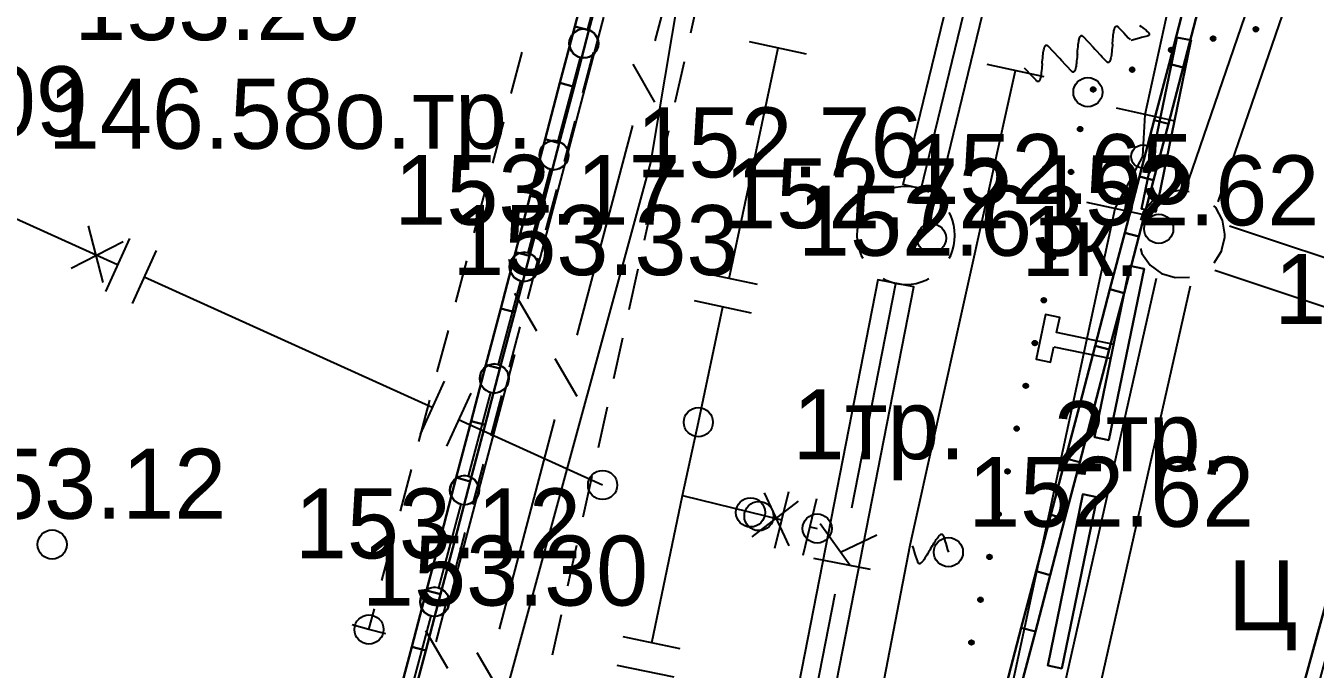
# Model space of a CAD drawing. Header units: metres. Extents: x -2743 to 126, y 13385 to 13916.
# Drawn here: x -1908.36 to -1886.24, y 13702.56 to 13713.6 of the extents above; entities that cross this region are included whole.
import ezdxf

# ---------------------------------------------------------------- set-up
doc = ezdxf.new("R2010")
doc.units = ezdxf.units.M
for name, color, linetype in [('0_геоподоснова', 7, 'Continuous'), ('output[19-22]_3_ДЖКХ-25_01840tp$0$Бортовой камень', 7, 'Continuous'), ('output[19-22]_3_ДЖКХ-25_01840tp$0$Внутреннее заполнение', 7, 'Continuous'), ('output[19-22]_3_ДЖКХ-25_01840tp$0$Горизонтали', 7, 'Continuous'), ('output[19-22]_3_ДЖКХ-25_01840tp$0$Граница улицы', 7, 'Continuous'), ('output[19-22]_3_ДЖКХ-25_01840tp$0$Колодцы', 7, 'Continuous'), ('output[19-22]_3_ДЖКХ-25_01840tp$0$Ограды', 7, 'Continuous'), ('output[19-22]_3_ДЖКХ-25_01840tp$0$Фонари', 7, 'Continuous'), ('output[19-22]_3_ДЖКХ-25_01840tp$0$Фонтаны', 7, 'Continuous'), ('output[19-22]_3_ДЖКХ-25_01840up$0$Водосток', 7, 'Continuous'), ('output[19-22]_3_ДЖКХ-25_01840up$0$Газопровод', 7, 'Continuous'), ('output[19-22]_3_ДЖКХ-25_01840up$0$Кабели', 7, 'Continuous'), ('output[19-22]_3_ДЖКХ-25_01840up$0$Кабель защиты', 7, 'Continuous'), ('output[19-22]_3_ДЖКХ-25_01840up$0$Кабель связи', 7, 'Continuous'), ('output[19-22]_3_ДЖКХ-25_01840up$0$Канализация самотёчная', 7, 'Continuous')]:
    doc.layers.add(name, color=color, linetype=linetype)

msp = doc.modelspace()

# ---------------------------------------------------------------- linework, layer by layer
at = {"layer": '0_геоподоснова'}
for points in [[(-1898.686, 13714.549), (-1898.94, 13713.582), (-1898.698, 13713.519), (-1898.444, 13714.486), (-1898.686, 13714.549)], [(-1888.494, 13713.912), (-1888.748, 13712.945), (-1888.506, 13712.882), (-1888.252, 13713.849), (-1888.494, 13713.912)], [(-1898.94, 13713.582), (-1899.194, 13712.615), (-1898.952, 13712.551), (-1898.698, 13713.519), (-1898.94, 13713.582)], [(-1888.378, 13713.305), (-1888.369, 13713.346), (-1888.614, 13713.396), (-1888.622, 13713.355), (-1889.218, 13710.458), (-1888.973, 13710.407), (-1888.378, 13713.305)], [(-1888.748, 13712.945), (-1889.001, 13711.978), (-1888.759, 13711.914), (-1888.506, 13712.882), (-1888.748, 13712.945)], [(-1899.194, 13712.615), (-1899.448, 13711.648), (-1899.207, 13711.584), (-1898.952, 13712.551), (-1899.194, 13712.615)], [(-1889.001, 13711.978), (-1889.254, 13711.01), (-1889.013, 13710.947), (-1888.759, 13711.914), (-1889.001, 13711.978)], [(-1899.448, 13711.648), (-1899.703, 13710.681), (-1899.461, 13710.617), (-1899.207, 13711.584), (-1899.448, 13711.648)], [(-1889.254, 13711.01), (-1889.508, 13710.043), (-1889.266, 13709.98), (-1889.013, 13710.947), (-1889.254, 13711.01)], [(-1899.703, 13710.681), (-1899.957, 13709.714), (-1899.715, 13709.65), (-1899.461, 13710.617), (-1899.703, 13710.681)], [(-1889.508, 13710.043), (-1889.761, 13709.076), (-1889.519, 13709.012), (-1889.266, 13709.98), (-1889.508, 13710.043)], [(-1899.957, 13709.714), (-1900.211, 13708.746), (-1899.97, 13708.683), (-1899.715, 13709.65), (-1899.957, 13709.714)], [(-1889.779, 13706.489), (-1889.175, 13709.428), (-1889.42, 13709.478), (-1890.024, 13706.54), (-1889.779, 13706.489)], [(-1889.761, 13709.076), (-1890.015, 13708.108), (-1889.773, 13708.045), (-1889.519, 13709.012), (-1889.761, 13709.076)], [(-1900.211, 13708.746), (-1900.466, 13707.779), (-1900.224, 13707.716), (-1899.97, 13708.683), (-1900.211, 13708.746)], [(-1890.726, 13708.088), (-1889.747, 13707.887), (-1889.697, 13708.131), (-1890.676, 13708.333), (-1890.623, 13708.592), (-1890.868, 13708.643), (-1891.025, 13707.879), (-1890.78, 13707.828), (-1890.726, 13708.088)], [(-1890.015, 13708.108), (-1890.268, 13707.141), (-1890.026, 13707.077), (-1889.773, 13708.045), (-1890.015, 13708.108)], [(-1900.466, 13707.779), (-1900.72, 13706.812), (-1900.478, 13706.749), (-1900.224, 13707.716), (-1900.466, 13707.779)], [(-1890.268, 13707.141), (-1890.521, 13706.173), (-1890.279, 13706.11), (-1890.026, 13707.077), (-1890.268, 13707.141)], [(-1900.72, 13706.812), (-1900.974, 13705.845), (-1900.733, 13705.782), (-1900.478, 13706.749), (-1900.72, 13706.812)], [(-1890.521, 13706.173), (-1890.775, 13705.206), (-1890.533, 13705.143), (-1890.279, 13706.11), (-1890.521, 13706.173)], [(-1900.974, 13705.845), (-1901.229, 13704.878), (-1900.987, 13704.814), (-1900.733, 13705.782), (-1900.974, 13705.845)], [(-1890.585, 13702.571), (-1889.98, 13705.51), (-1890.225, 13705.56), (-1890.829, 13702.622), (-1890.585, 13702.571)], [(-1890.775, 13705.206), (-1891.028, 13704.239), (-1890.786, 13704.175), (-1890.533, 13705.143), (-1890.775, 13705.206)], [(-1901.229, 13704.878), (-1901.483, 13703.911), (-1901.241, 13703.847), (-1900.987, 13704.814), (-1901.229, 13704.878)], [(-1885.704, 13704.974), (-1886.499, 13702.082), (-1886.258, 13702.015), (-1885.463, 13704.908), (-1885.704, 13704.974)], [(-1891.028, 13704.239), (-1891.281, 13703.271), (-1891.04, 13703.208), (-1890.786, 13704.175), (-1891.028, 13704.239)], [(-1901.483, 13703.911), (-1901.737, 13702.944), (-1901.495, 13702.88), (-1901.241, 13703.847), (-1901.483, 13703.911)], [(-1891.281, 13703.271), (-1891.535, 13702.304), (-1891.293, 13702.241), (-1891.04, 13703.208), (-1891.281, 13703.271)], [(-1901.737, 13702.944), (-1901.991, 13701.977), (-1901.75, 13701.913), (-1901.495, 13702.88), (-1901.737, 13702.944)]]:
    msp.add_lwpolyline(points, close=True, dxfattribs=at)
for points in [[(-1898.94, 13713.582), (-1898.686, 13714.549)], [(-1898.444, 13714.486), (-1898.698, 13713.519)], [(-1888.748, 13712.945), (-1888.494, 13713.912)], [(-1888.252, 13713.849), (-1888.506, 13712.882)], [(-1899.194, 13712.615), (-1898.94, 13713.582)], [(-1898.698, 13713.519), (-1898.952, 13712.551)], [(-1898.94, 13713.582), (-1898.698, 13713.519)], [(-1898.698, 13713.519), (-1898.94, 13713.582)], [(-1889.218, 13710.458), (-1888.622, 13713.355)], [(-1888.378, 13713.305), (-1888.973, 13710.407)], [(-1888.622, 13713.355), (-1888.614, 13713.396)], [(-1888.614, 13713.396), (-1888.369, 13713.346)], [(-1888.369, 13713.346), (-1888.378, 13713.305)], [(-1889.001, 13711.978), (-1888.748, 13712.945)], [(-1888.506, 13712.882), (-1888.759, 13711.914)], [(-1888.748, 13712.945), (-1888.506, 13712.882)], [(-1888.506, 13712.882), (-1888.748, 13712.945)], [(-1899.448, 13711.648), (-1899.194, 13712.615)], [(-1899.194, 13712.615), (-1898.952, 13712.551)], [(-1898.952, 13712.551), (-1899.194, 13712.615)], [(-1898.952, 13712.551), (-1899.207, 13711.584)], [(-1889.254, 13711.01), (-1889.001, 13711.978)], [(-1888.759, 13711.914), (-1889.013, 13710.947)], [(-1889.001, 13711.978), (-1888.759, 13711.914)], [(-1888.759, 13711.914), (-1889.001, 13711.978)], [(-1899.703, 13710.681), (-1899.448, 13711.648)], [(-1899.207, 13711.584), (-1899.461, 13710.617)], [(-1899.448, 13711.648), (-1899.207, 13711.584)], [(-1899.207, 13711.584), (-1899.448, 13711.648)], [(-1889.508, 13710.043), (-1889.254, 13711.01)], [(-1889.254, 13711.01), (-1889.013, 13710.947)], [(-1889.013, 13710.947), (-1889.254, 13711.01)], [(-1889.013, 13710.947), (-1889.266, 13709.98)], [(-1899.957, 13709.714), (-1899.703, 13710.681)], [(-1899.461, 13710.617), (-1899.715, 13709.65)], [(-1899.703, 13710.681), (-1899.461, 13710.617)], [(-1899.461, 13710.617), (-1899.703, 13710.681)], [(-1888.973, 13710.407), (-1889.218, 13710.458)], [(-1889.761, 13709.076), (-1889.508, 13710.043)], [(-1889.266, 13709.98), (-1889.519, 13709.012)], [(-1889.508, 13710.043), (-1889.266, 13709.98)], [(-1889.266, 13709.98), (-1889.508, 13710.043)], [(-1900.211, 13708.746), (-1899.957, 13709.714)], [(-1899.957, 13709.714), (-1899.715, 13709.65)], [(-1899.715, 13709.65), (-1899.957, 13709.714)], [(-1899.715, 13709.65), (-1899.97, 13708.683)], [(-1890.024, 13706.54), (-1889.42, 13709.478)], [(-1889.42, 13709.478), (-1889.175, 13709.428)], [(-1889.175, 13709.428), (-1889.779, 13706.489)], [(-1890.015, 13708.108), (-1889.761, 13709.076)], [(-1889.761, 13709.076), (-1889.519, 13709.012)], [(-1889.519, 13709.012), (-1889.761, 13709.076)], [(-1889.519, 13709.012), (-1889.773, 13708.045)], [(-1900.466, 13707.779), (-1900.211, 13708.746)], [(-1899.97, 13708.683), (-1900.224, 13707.716)], [(-1900.211, 13708.746), (-1899.97, 13708.683)], [(-1899.97, 13708.683), (-1900.211, 13708.746)], [(-1890.868, 13708.643), (-1891.025, 13707.879)], [(-1890.868, 13708.643), (-1891.025, 13707.879)], [(-1890.623, 13708.592), (-1890.868, 13708.643)], [(-1890.623, 13708.592), (-1890.868, 13708.643)], [(-1890.676, 13708.333), (-1890.623, 13708.592)], [(-1890.676, 13708.333), (-1890.623, 13708.592)], [(-1889.697, 13708.131), (-1890.676, 13708.333)], [(-1889.697, 13708.131), (-1890.676, 13708.333)], [(-1890.78, 13707.828), (-1890.726, 13708.088)], [(-1890.78, 13707.828), (-1890.726, 13708.088)], [(-1890.726, 13708.088), (-1889.747, 13707.887)], [(-1890.726, 13708.088), (-1889.747, 13707.887)], [(-1890.268, 13707.141), (-1890.015, 13708.108)], [(-1889.773, 13708.045), (-1890.026, 13707.077)], [(-1890.015, 13708.108), (-1889.773, 13708.045)], [(-1889.773, 13708.045), (-1890.015, 13708.108)], [(-1889.747, 13707.887), (-1889.697, 13708.131)], [(-1889.747, 13707.887), (-1889.697, 13708.131)], [(-1900.72, 13706.812), (-1900.466, 13707.779)], [(-1900.224, 13707.716), (-1900.478, 13706.749)], [(-1900.466, 13707.779), (-1900.224, 13707.716)], [(-1900.224, 13707.716), (-1900.466, 13707.779)], [(-1891.025, 13707.879), (-1890.78, 13707.828)], [(-1891.025, 13707.879), (-1890.78, 13707.828)], [(-1890.521, 13706.173), (-1890.268, 13707.141)], [(-1890.026, 13707.077), (-1890.279, 13706.11)], [(-1890.268, 13707.141), (-1890.026, 13707.077)], [(-1890.026, 13707.077), (-1890.268, 13707.141)], [(-1900.974, 13705.845), (-1900.72, 13706.812)], [(-1900.72, 13706.812), (-1900.478, 13706.749)], [(-1900.478, 13706.749), (-1900.72, 13706.812)], [(-1900.478, 13706.749), (-1900.733, 13705.782)], [(-1889.779, 13706.489), (-1890.024, 13706.54)], [(-1890.775, 13705.206), (-1890.521, 13706.173)], [(-1890.521, 13706.173), (-1890.279, 13706.11)], [(-1890.279, 13706.11), (-1890.521, 13706.173)], [(-1890.279, 13706.11), (-1890.533, 13705.143)], [(-1901.229, 13704.878), (-1900.974, 13705.845)], [(-1900.733, 13705.782), (-1900.987, 13704.814)], [(-1900.974, 13705.845), (-1900.733, 13705.782)], [(-1900.733, 13705.782), (-1900.974, 13705.845)], [(-1890.829, 13702.622), (-1890.225, 13705.56)], [(-1889.98, 13705.51), (-1890.585, 13702.571)], [(-1890.225, 13705.56), (-1889.98, 13705.51)], [(-1891.028, 13704.239), (-1890.775, 13705.206)], [(-1890.533, 13705.143), (-1890.786, 13704.175)], [(-1890.775, 13705.206), (-1890.533, 13705.143)], [(-1890.533, 13705.143), (-1890.775, 13705.206)], [(-1901.483, 13703.911), (-1901.229, 13704.878)], [(-1901.229, 13704.878), (-1900.987, 13704.814)], [(-1900.987, 13704.814), (-1901.229, 13704.878)], [(-1886.499, 13702.082), (-1885.704, 13704.974)], [(-1900.987, 13704.814), (-1901.241, 13703.847)], [(-1891.281, 13703.271), (-1891.028, 13704.239)], [(-1890.786, 13704.175), (-1891.04, 13703.208)], [(-1891.028, 13704.239), (-1890.786, 13704.175)], [(-1890.786, 13704.175), (-1891.028, 13704.239)], [(-1901.737, 13702.944), (-1901.483, 13703.911)], [(-1901.241, 13703.847), (-1901.495, 13702.88)], [(-1901.483, 13703.911), (-1901.241, 13703.847)], [(-1901.241, 13703.847), (-1901.483, 13703.911)], [(-1891.535, 13702.304), (-1891.281, 13703.271)], [(-1891.281, 13703.271), (-1891.04, 13703.208)], [(-1891.04, 13703.208), (-1891.281, 13703.271)], [(-1891.04, 13703.208), (-1891.293, 13702.241)], [(-1901.991, 13701.977), (-1901.737, 13702.944)], [(-1901.495, 13702.88), (-1901.75, 13701.913)], [(-1901.737, 13702.944), (-1901.495, 13702.88)], [(-1901.495, 13702.88), (-1901.737, 13702.944)], [(-1890.585, 13702.571), (-1890.829, 13702.622)]]:
    msp.add_lwpolyline(points, dxfattribs=at)
at = {"layer": 'output[19-22]_3_ДЖКХ-25_01840tp$0$Бортовой камень'}
for points in [[(-1896.803, 13714.164), (-1896.958, 13713.467)], [(-1900.031, 13712.433), (-1899.842, 13713.143)], [(-1897.066, 13712.979), (-1897.222, 13712.281)], [(-1900.348, 13711.239), (-1900.159, 13711.949)], [(-1897.33, 13711.793), (-1897.485, 13711.096)], [(-1900.664, 13710.046), (-1900.476, 13710.756)], [(-1897.594, 13710.608), (-1897.749, 13709.911)], [(-1900.981, 13708.853), (-1900.792, 13709.563)], [(-1897.857, 13709.423), (-1898.013, 13708.725)], [(-1901.298, 13707.659), (-1901.109, 13708.369)], [(-1898.121, 13708.237), (-1898.276, 13707.54)], [(-1901.614, 13706.466), (-1901.426, 13707.176)], [(-1898.385, 13707.052), (-1898.54, 13706.354)], [(-1901.931, 13705.273), (-1901.742, 13705.983)], [(-1898.648, 13705.866), (-1898.804, 13705.169)], [(-1902.248, 13704.079), (-1902.059, 13704.789)], [(-1898.912, 13704.681), (-1899.067, 13703.983)], [(-1902.47, 13703.241), (-1902.376, 13703.596)], [(-1899.176, 13703.495), (-1899.331, 13702.798)]]:
    msp.add_lwpolyline(points, dxfattribs=at)
at = {"layer": 'output[19-22]_3_ДЖКХ-25_01840tp$0$Внутреннее заполнение'}
msp.add_lwpolyline([(-1902.18, 13703.164), (-1902.47, 13703.241), (-1902.76, 13703.318)], dxfattribs=at)
at = {"layer": 'output[19-22]_3_ДЖКХ-25_01840tp$0$Горизонтали'}
for centre in [(-1890.139, 13712.457), (-1907.905, 13704.698), (-1902.47, 13703.241)]:
    msp.add_circle(centre, 0.25, dxfattribs=at)
at = {"layer": 'output[19-22]_3_ДЖКХ-25_01840tp$0$Граница улицы'}
for points in [[(-1887.297, 13713.543), (-1887.225, 13713.559)], [(-1887.297, 13713.538), (-1887.223, 13713.554)], [(-1887.297, 13713.533), (-1887.221, 13713.549)], [(-1887.297, 13713.527), (-1887.219, 13713.544)], [(-1887.296, 13713.548), (-1887.228, 13713.563)], [(-1887.295, 13713.523), (-1887.219, 13713.539)], [(-1887.294, 13713.554), (-1887.233, 13713.567)], [(-1887.293, 13713.518), (-1887.22, 13713.534)], [(-1887.291, 13713.56), (-1887.238, 13713.571)], [(-1887.29, 13713.514), (-1887.22, 13713.529)], [(-1887.286, 13713.509), (-1887.221, 13713.523)], [(-1887.284, 13713.566), (-1887.247, 13713.574)], [(-1887.281, 13713.505), (-1887.224, 13713.518)], [(-1887.276, 13713.501), (-1887.227, 13713.512)], [(-1887.275, 13713.573), (-1887.266, 13713.575)], [(-1887.265, 13713.499), (-1887.236, 13713.505)], [(-1888.748, 13713.196), (-1888.7, 13713.22)], [(-1888.743, 13713.204), (-1888.71, 13713.221)], [(-1888.03, 13713.383), (-1887.958, 13713.399)], [(-1888.03, 13713.378), (-1887.956, 13713.394)], [(-1888.03, 13713.373), (-1887.954, 13713.39)], [(-1888.03, 13713.368), (-1887.952, 13713.385)], [(-1888.029, 13713.388), (-1887.961, 13713.403)], [(-1888.028, 13713.363), (-1887.952, 13713.38)], [(-1888.026, 13713.394), (-1887.966, 13713.407)], [(-1888.026, 13713.358), (-1887.952, 13713.374)], [(-1888.023, 13713.4), (-1887.971, 13713.411)], [(-1888.023, 13713.354), (-1887.952, 13713.369)], [(-1888.019, 13713.35), (-1887.954, 13713.364)], [(-1888.017, 13713.407), (-1887.98, 13713.415)], [(-1888.014, 13713.346), (-1887.957, 13713.358)], [(-1888.009, 13713.342), (-1887.96, 13713.352)], [(-1888.008, 13713.414), (-1887.999, 13713.415)], [(-1887.998, 13713.339), (-1887.969, 13713.345)], [(-1898.805, 13712.445), (-1898.62, 13713.138)], [(-1888.751, 13713.183), (-1888.689, 13713.215)], [(-1888.75, 13713.19), (-1888.694, 13713.218)], [(-1888.75, 13713.178), (-1888.685, 13713.212)], [(-1888.749, 13713.173), (-1888.681, 13713.208)], [(-1888.748, 13713.168), (-1888.678, 13713.204)], [(-1888.746, 13713.163), (-1888.675, 13713.2)], [(-1888.743, 13713.159), (-1888.674, 13713.195)], [(-1888.74, 13713.155), (-1888.673, 13713.189)], [(-1888.737, 13713.213), (-1888.729, 13713.217)], [(-1888.736, 13713.152), (-1888.672, 13713.184)], [(-1888.731, 13713.149), (-1888.672, 13713.179)], [(-1888.725, 13713.146), (-1888.674, 13713.172)], [(-1888.719, 13713.143), (-1888.675, 13713.166)], [(-1888.708, 13713.143), (-1888.681, 13713.157)], [(-1889.42, 13712.844), (-1889.357, 13712.875)], [(-1889.419, 13712.838), (-1889.353, 13712.872)], [(-1889.418, 13712.85), (-1889.363, 13712.878)], [(-1889.418, 13712.833), (-1889.35, 13712.868)], [(-1889.417, 13712.856), (-1889.369, 13712.881)], [(-1889.416, 13712.829), (-1889.347, 13712.864)], [(-1889.415, 13712.824), (-1889.344, 13712.86)], [(-1889.412, 13712.864), (-1889.378, 13712.882)], [(-1889.412, 13712.82), (-1889.342, 13712.855)], [(-1889.409, 13712.816), (-1889.342, 13712.85)], [(-1889.406, 13712.873), (-1889.397, 13712.877)], [(-1889.405, 13712.812), (-1889.34, 13712.845)], [(-1889.4, 13712.809), (-1889.341, 13712.839)], [(-1889.394, 13712.806), (-1889.342, 13712.833)], [(-1889.388, 13712.804), (-1889.343, 13712.826)], [(-1889.377, 13712.804), (-1889.35, 13712.817)], [(-1890.088, 13712.504), (-1890.026, 13712.536)], [(-1890.088, 13712.499), (-1890.022, 13712.532)], [(-1890.087, 13712.51), (-1890.032, 13712.538)], [(-1890.086, 13712.517), (-1890.038, 13712.541)], [(-1890.086, 13712.494), (-1890.019, 13712.528)], [(-1890.085, 13712.489), (-1890.016, 13712.524)], [(-1890.084, 13712.484), (-1890.012, 13712.52)], [(-1890.081, 13712.525), (-1890.047, 13712.542)], [(-1890.081, 13712.48), (-1890.011, 13712.515)], [(-1890.077, 13712.476), (-1890.011, 13712.51)], [(-1890.074, 13712.534), (-1890.066, 13712.538)], [(-1890.073, 13712.472), (-1890.009, 13712.505)], [(-1890.068, 13712.469), (-1890.01, 13712.499)], [(-1890.063, 13712.467), (-1890.011, 13712.493)], [(-1890.057, 13712.464), (-1890.012, 13712.487)], [(-1890.046, 13712.464), (-1890.019, 13712.478)], [(-1899.119, 13711.268), (-1898.934, 13711.961)], [(-1890.313, 13711.822), (-1890.311, 13711.831)], [(-1890.311, 13711.811), (-1890.303, 13711.848)], [(-1890.307, 13711.802), (-1890.296, 13711.855)], [(-1890.303, 13711.797), (-1890.29, 13711.858)], [(-1890.299, 13711.792), (-1890.285, 13711.861)], [(-1890.295, 13711.789), (-1890.279, 13711.862)], [(-1890.29, 13711.787), (-1890.274, 13711.862)], [(-1890.285, 13711.785), (-1890.269, 13711.862)], [(-1890.281, 13711.783), (-1890.264, 13711.862)], [(-1890.276, 13711.783), (-1890.259, 13711.86)], [(-1890.27, 13711.783), (-1890.255, 13711.857)], [(-1890.265, 13711.784), (-1890.25, 13711.854)], [(-1890.26, 13711.786), (-1890.246, 13711.851)], [(-1890.254, 13711.789), (-1890.242, 13711.846)], [(-1890.248, 13711.792), (-1890.238, 13711.841)], [(-1890.241, 13711.8), (-1890.235, 13711.83)], [(-1890.469, 13711.088), (-1890.467, 13711.097)], [(-1890.466, 13711.077), (-1890.458, 13711.114)], [(-1890.463, 13711.068), (-1890.451, 13711.121)], [(-1890.459, 13711.064), (-1890.446, 13711.124)], [(-1890.455, 13711.059), (-1890.44, 13711.127)], [(-1890.45, 13711.056), (-1890.435, 13711.128)], [(-1890.445, 13711.054), (-1890.43, 13711.128)], [(-1890.441, 13711.052), (-1890.425, 13711.128)], [(-1890.436, 13711.05), (-1890.419, 13711.128)], [(-1890.431, 13711.049), (-1890.415, 13711.126)], [(-1890.426, 13711.049), (-1890.41, 13711.123)], [(-1890.421, 13711.05), (-1890.406, 13711.121)], [(-1890.415, 13711.052), (-1890.401, 13711.117)], [(-1890.409, 13711.055), (-1890.397, 13711.112)], [(-1890.404, 13711.058), (-1890.393, 13711.107)], [(-1890.397, 13711.067), (-1890.39, 13711.096)], [(-1899.434, 13710.091), (-1899.248, 13710.785)], [(-1890.624, 13710.354), (-1890.622, 13710.363)], [(-1890.621, 13710.344), (-1890.613, 13710.381)], [(-1890.618, 13710.335), (-1890.607, 13710.388)], [(-1890.614, 13710.33), (-1890.601, 13710.39)], [(-1890.61, 13710.325), (-1890.595, 13710.393)], [(-1890.605, 13710.322), (-1890.59, 13710.394)], [(-1890.601, 13710.32), (-1890.585, 13710.394)], [(-1890.596, 13710.318), (-1890.58, 13710.394)], [(-1890.591, 13710.316), (-1890.575, 13710.394)], [(-1890.586, 13710.316), (-1890.57, 13710.392)], [(-1890.581, 13710.316), (-1890.566, 13710.389)], [(-1890.576, 13710.317), (-1890.561, 13710.387)], [(-1890.57, 13710.318), (-1890.557, 13710.383)], [(-1890.565, 13710.321), (-1890.553, 13710.378)], [(-1890.559, 13710.324), (-1890.549, 13710.373)], [(-1890.552, 13710.333), (-1890.546, 13710.362)], [(-1899.748, 13708.915), (-1899.563, 13709.608)], [(-1890.779, 13709.621), (-1890.778, 13709.629)], [(-1890.777, 13709.61), (-1890.769, 13709.647)], [(-1890.773, 13709.601), (-1890.762, 13709.654)], [(-1890.769, 13709.596), (-1890.757, 13709.657)], [(-1890.765, 13709.591), (-1890.751, 13709.66)], [(-1890.761, 13709.588), (-1890.745, 13709.661)], [(-1890.756, 13709.586), (-1890.74, 13709.66)], [(-1890.751, 13709.584), (-1890.735, 13709.66)], [(-1890.747, 13709.582), (-1890.73, 13709.66)], [(-1890.742, 13709.582), (-1890.726, 13709.658)], [(-1890.737, 13709.582), (-1890.721, 13709.655)], [(-1890.731, 13709.583), (-1890.716, 13709.653)], [(-1890.726, 13709.585), (-1890.712, 13709.649)], [(-1890.72, 13709.588), (-1890.708, 13709.644)], [(-1890.714, 13709.591), (-1890.704, 13709.639)], [(-1890.707, 13709.599), (-1890.701, 13709.629)], [(-1890.935, 13708.887), (-1890.933, 13708.896)], [(-1890.932, 13708.876), (-1890.924, 13708.913)], [(-1890.929, 13708.867), (-1890.918, 13708.92)], [(-1890.925, 13708.862), (-1890.912, 13708.923)], [(-1890.921, 13708.857), (-1890.906, 13708.926)], [(-1890.916, 13708.854), (-1890.901, 13708.927)], [(-1890.911, 13708.852), (-1890.896, 13708.927)], [(-1890.907, 13708.85), (-1890.891, 13708.927)], [(-1890.902, 13708.848), (-1890.886, 13708.927)], [(-1890.897, 13708.848), (-1890.881, 13708.925)], [(-1890.892, 13708.848), (-1890.876, 13708.922)], [(-1890.887, 13708.849), (-1890.872, 13708.92)], [(-1890.881, 13708.851), (-1890.867, 13708.916)], [(-1890.875, 13708.854), (-1890.863, 13708.911)], [(-1890.87, 13708.857), (-1890.859, 13708.906)], [(-1890.863, 13708.866), (-1890.856, 13708.895)], [(-1900.062, 13707.738), (-1899.877, 13708.432)], [(-1891.09, 13708.153), (-1891.088, 13708.162)], [(-1891.087, 13708.142), (-1891.08, 13708.18)], [(-1891.084, 13708.134), (-1891.073, 13708.186)], [(-1891.08, 13708.129), (-1891.067, 13708.189)], [(-1891.076, 13708.124), (-1891.062, 13708.192)], [(-1891.072, 13708.121), (-1891.056, 13708.193)], [(-1891.067, 13708.119), (-1891.051, 13708.193)], [(-1891.062, 13708.117), (-1891.046, 13708.193)], [(-1891.058, 13708.115), (-1891.041, 13708.193)], [(-1891.052, 13708.115), (-1891.036, 13708.191)], [(-1891.047, 13708.114), (-1891.032, 13708.188)], [(-1891.042, 13708.115), (-1891.027, 13708.186)], [(-1891.036, 13708.117), (-1891.023, 13708.182)], [(-1891.031, 13708.12), (-1891.019, 13708.177)], [(-1891.025, 13708.123), (-1891.015, 13708.172)], [(-1891.018, 13708.132), (-1891.012, 13708.161)], [(-1900.377, 13706.562), (-1900.191, 13707.255)], [(-1891.246, 13707.419), (-1891.244, 13707.428)], [(-1891.243, 13707.409), (-1891.235, 13707.446)], [(-1891.24, 13707.4), (-1891.228, 13707.453)], [(-1891.235, 13707.395), (-1891.223, 13707.456)], [(-1891.231, 13707.39), (-1891.217, 13707.458)], [(-1891.227, 13707.387), (-1891.212, 13707.459)], [(-1891.222, 13707.385), (-1891.206, 13707.459)], [(-1891.218, 13707.383), (-1891.201, 13707.459)], [(-1891.213, 13707.381), (-1891.196, 13707.459)], [(-1891.208, 13707.381), (-1891.192, 13707.457)], [(-1891.203, 13707.381), (-1891.187, 13707.454)], [(-1891.197, 13707.382), (-1891.182, 13707.452)], [(-1891.192, 13707.384), (-1891.178, 13707.448)], [(-1891.186, 13707.386), (-1891.174, 13707.443)], [(-1891.18, 13707.389), (-1891.17, 13707.438)], [(-1891.173, 13707.398), (-1891.167, 13707.427)], [(-1891.401, 13706.686), (-1891.399, 13706.695)], [(-1891.398, 13706.675), (-1891.39, 13706.712)], [(-1891.395, 13706.666), (-1891.384, 13706.719)], [(-1891.391, 13706.661), (-1891.378, 13706.722)], [(-1891.387, 13706.656), (-1891.372, 13706.725)], [(-1891.382, 13706.653), (-1891.367, 13706.726)], [(-1891.378, 13706.651), (-1891.362, 13706.726)], [(-1891.373, 13706.649), (-1891.357, 13706.725)], [(-1891.368, 13706.647), (-1891.352, 13706.725)], [(-1891.363, 13706.647), (-1891.347, 13706.723)], [(-1891.358, 13706.647), (-1891.343, 13706.72)], [(-1891.353, 13706.648), (-1891.338, 13706.718)], [(-1891.347, 13706.65), (-1891.334, 13706.714)], [(-1891.342, 13706.653), (-1891.329, 13706.709)], [(-1891.336, 13706.656), (-1891.325, 13706.705)], [(-1891.329, 13706.664), (-1891.323, 13706.694)], [(-1900.691, 13705.385), (-1900.506, 13706.079)], [(-1891.556, 13705.952), (-1891.554, 13705.961)], [(-1891.554, 13705.941), (-1891.546, 13705.978)], [(-1891.55, 13705.932), (-1891.539, 13705.985)], [(-1891.546, 13705.927), (-1891.533, 13705.988)], [(-1891.542, 13705.922), (-1891.528, 13705.991)], [(-1891.538, 13705.919), (-1891.522, 13705.992)], [(-1891.533, 13705.917), (-1891.517, 13705.992)], [(-1891.528, 13705.915), (-1891.512, 13705.992)], [(-1891.524, 13705.913), (-1891.507, 13705.992)], [(-1891.519, 13705.913), (-1891.502, 13705.99)], [(-1891.513, 13705.913), (-1891.498, 13705.987)], [(-1891.508, 13705.914), (-1891.493, 13705.985)], [(-1891.503, 13705.916), (-1891.489, 13705.981)], [(-1891.497, 13705.919), (-1891.485, 13705.976)], [(-1891.491, 13705.922), (-1891.481, 13705.971)], [(-1891.484, 13705.931), (-1891.478, 13705.96)], [(-1891.712, 13705.218), (-1891.71, 13705.227)], [(-1891.709, 13705.207), (-1891.701, 13705.245)], [(-1891.706, 13705.199), (-1891.694, 13705.251)], [(-1891.702, 13705.194), (-1891.689, 13705.254)], [(-1891.698, 13705.189), (-1891.683, 13705.257)], [(-1891.693, 13705.186), (-1891.678, 13705.258)], [(-1891.688, 13705.184), (-1891.673, 13705.258)], [(-1891.684, 13705.182), (-1891.668, 13705.258)], [(-1891.679, 13705.18), (-1891.662, 13705.258)], [(-1891.674, 13705.18), (-1891.658, 13705.256)], [(-1891.669, 13705.18), (-1891.653, 13705.253)], [(-1891.663, 13705.18), (-1891.649, 13705.251)], [(-1891.658, 13705.182), (-1891.644, 13705.247)], [(-1891.652, 13705.185), (-1891.64, 13705.242)], [(-1891.647, 13705.188), (-1891.636, 13705.237)], [(-1891.64, 13705.197), (-1891.633, 13705.226)], [(-1901.005, 13704.209), (-1900.82, 13704.902)], [(-1891.867, 13704.485), (-1891.865, 13704.493)], [(-1891.864, 13704.474), (-1891.856, 13704.511)], [(-1891.861, 13704.465), (-1891.85, 13704.518)], [(-1891.857, 13704.46), (-1891.844, 13704.521)], [(-1891.853, 13704.455), (-1891.838, 13704.523)], [(-1891.848, 13704.452), (-1891.833, 13704.524)], [(-1891.844, 13704.45), (-1891.828, 13704.524)], [(-1891.839, 13704.448), (-1891.823, 13704.524)], [(-1891.834, 13704.446), (-1891.818, 13704.524)], [(-1891.829, 13704.446), (-1891.813, 13704.522)], [(-1891.824, 13704.446), (-1891.809, 13704.519)], [(-1891.819, 13704.447), (-1891.804, 13704.517)], [(-1891.813, 13704.449), (-1891.8, 13704.513)], [(-1891.808, 13704.452), (-1891.796, 13704.508)], [(-1891.802, 13704.454), (-1891.792, 13704.503)], [(-1891.795, 13704.463), (-1891.789, 13704.493)], [(-1901.32, 13703.032), (-1901.134, 13703.726)], [(-1892.022, 13703.751), (-1892.021, 13703.76)], [(-1892.02, 13703.74), (-1892.012, 13703.777)], [(-1892.016, 13703.731), (-1892.005, 13703.784)], [(-1892.012, 13703.726), (-1891.999, 13703.787)], [(-1892.008, 13703.721), (-1891.994, 13703.79)], [(-1892.004, 13703.718), (-1891.988, 13703.791)], [(-1891.999, 13703.716), (-1891.983, 13703.791)], [(-1891.994, 13703.714), (-1891.978, 13703.791)], [(-1891.99, 13703.712), (-1891.973, 13703.79)], [(-1891.985, 13703.712), (-1891.968, 13703.788)], [(-1891.98, 13703.712), (-1891.964, 13703.785)], [(-1891.974, 13703.713), (-1891.959, 13703.783)], [(-1891.969, 13703.715), (-1891.955, 13703.779)], [(-1891.963, 13703.718), (-1891.951, 13703.775)], [(-1891.957, 13703.721), (-1891.947, 13703.77)], [(-1891.95, 13703.729), (-1891.944, 13703.759)], [(-1892.172, 13702.997), (-1892.161, 13703.05)], [(-1892.168, 13702.992), (-1892.155, 13703.053)], [(-1892.164, 13702.988), (-1892.149, 13703.056)], [(-1892.159, 13702.985), (-1892.144, 13703.057)], [(-1892.154, 13702.983), (-1892.139, 13703.057)], [(-1892.15, 13702.981), (-1892.134, 13703.057)], [(-1892.145, 13702.978), (-1892.129, 13703.057)], [(-1892.14, 13702.978), (-1892.124, 13703.055)], [(-1892.135, 13702.978), (-1892.119, 13703.052)], [(-1892.13, 13702.979), (-1892.115, 13703.05)], [(-1892.178, 13703.017), (-1892.176, 13703.026)], [(-1892.175, 13703.006), (-1892.167, 13703.043)], [(-1892.124, 13702.981), (-1892.11, 13703.046)], [(-1892.118, 13702.984), (-1892.106, 13703.041)], [(-1892.113, 13702.987), (-1892.102, 13703.036)], [(-1892.106, 13702.996), (-1892.099, 13703.025)]]:
    msp.add_lwpolyline(points, dxfattribs=at)
for centre in [(-1887.258, 13713.537), (-1888.711, 13713.182), (-1887.991, 13713.377), (-1889.38, 13712.843), (-1890.048, 13712.503), (-1890.273, 13711.823), (-1890.429, 13711.089), (-1890.584, 13710.355), (-1890.739, 13709.621), (-1890.895, 13708.888), (-1891.05, 13708.154), (-1891.206, 13707.42), (-1891.361, 13706.686), (-1891.516, 13705.953), (-1891.672, 13705.219), (-1891.827, 13704.485), (-1891.982, 13703.752), (-1892.138, 13703.018)]:
    msp.add_circle(centre, 0.04, dxfattribs=at)
at = {"layer": 'output[19-22]_3_ДЖКХ-25_01840tp$0$Колодцы'}
for centre in [(-1888.924, 13710.114), (-1892.823, 13709.951), (-1892.532, 13704.567)]:
    msp.add_circle(centre, 0.25, dxfattribs=at)
at = {"layer": 'output[19-22]_3_ДЖКХ-25_01840tp$0$Ограды'}
for points in [[(-1898.338, 13714.967), (-1898.721, 13713.535)], [(-1898.85, 13713.052), (-1899.232, 13711.619)], [(-1899.362, 13711.136), (-1899.744, 13709.703)], [(-1899.873, 13709.22), (-1900.256, 13707.788)], [(-1900.385, 13707.305), (-1900.768, 13705.872)], [(-1900.897, 13705.389), (-1901.28, 13703.956)], [(-1901.409, 13703.473), (-1901.791, 13702.041)]]:
    msp.add_lwpolyline(points, dxfattribs=at)
for points in [[(-1898.535, 13713.293), (-1898.555, 13713.39), (-1898.609, 13713.47), (-1898.688, 13713.523), (-1898.785, 13713.543), (-1898.883, 13713.523), (-1898.962, 13713.47), (-1899.016, 13713.39), (-1899.035, 13713.293), (-1899.016, 13713.196), (-1898.962, 13713.116), (-1898.883, 13713.062), (-1898.785, 13713.043), (-1898.688, 13713.062), (-1898.609, 13713.116), (-1898.555, 13713.196), (-1898.535, 13713.293)], [(-1899.047, 13711.377), (-1899.067, 13711.475), (-1899.12, 13711.554), (-1899.2, 13711.608), (-1899.297, 13711.627), (-1899.394, 13711.608), (-1899.474, 13711.554), (-1899.527, 13711.475), (-1899.547, 13711.377), (-1899.527, 13711.28), (-1899.474, 13711.2), (-1899.394, 13711.147), (-1899.297, 13711.127), (-1899.2, 13711.147), (-1899.12, 13711.2), (-1899.067, 13711.28), (-1899.047, 13711.377)], [(-1899.559, 13709.462), (-1899.579, 13709.559), (-1899.632, 13709.638), (-1899.712, 13709.692), (-1899.809, 13709.712), (-1899.906, 13709.692), (-1899.986, 13709.638), (-1900.039, 13709.559), (-1900.059, 13709.462), (-1900.039, 13709.364), (-1899.986, 13709.285), (-1899.906, 13709.231), (-1899.809, 13709.212), (-1899.712, 13709.231), (-1899.632, 13709.285), (-1899.579, 13709.364), (-1899.559, 13709.462)], [(-1900.071, 13707.546), (-1900.09, 13707.643), (-1900.144, 13707.723), (-1900.223, 13707.776), (-1900.321, 13707.796), (-1900.418, 13707.776), (-1900.497, 13707.723), (-1900.551, 13707.643), (-1900.571, 13707.546), (-1900.551, 13707.449), (-1900.497, 13707.369), (-1900.418, 13707.316), (-1900.321, 13707.296), (-1900.223, 13707.316), (-1900.144, 13707.369), (-1900.09, 13707.449), (-1900.071, 13707.546)], [(-1900.582, 13705.63), (-1900.602, 13705.728), (-1900.656, 13705.807), (-1900.735, 13705.861), (-1900.832, 13705.88), (-1900.93, 13705.861), (-1901.009, 13705.807), (-1901.063, 13705.728), (-1901.082, 13705.63), (-1901.063, 13705.533), (-1901.009, 13705.454), (-1900.93, 13705.4), (-1900.832, 13705.38), (-1900.735, 13705.4), (-1900.656, 13705.454), (-1900.602, 13705.533), (-1900.582, 13705.63)], [(-1901.094, 13703.715), (-1901.114, 13703.812), (-1901.167, 13703.891), (-1901.247, 13703.945), (-1901.344, 13703.965), (-1901.442, 13703.945), (-1901.521, 13703.891), (-1901.575, 13703.812), (-1901.594, 13703.715), (-1901.575, 13703.617), (-1901.521, 13703.538), (-1901.442, 13703.484), (-1901.344, 13703.465), (-1901.247, 13703.484), (-1901.167, 13703.538), (-1901.114, 13703.617), (-1901.094, 13703.715)]]:
    msp.add_lwpolyline(points, close=True, dxfattribs=at)
for centre in [(-1898.785, 13713.293), (-1898.785, 13713.293), (-1899.297, 13711.377), (-1899.297, 13711.377), (-1899.809, 13709.462), (-1899.809, 13709.462), (-1900.321, 13707.546), (-1900.321, 13707.546), (-1900.832, 13705.63), (-1900.832, 13705.63), (-1901.344, 13703.715), (-1901.344, 13703.715)]:
    msp.add_circle(centre, 0.25, dxfattribs=at)
at = {"layer": 'output[19-22]_3_ДЖКХ-25_01840tp$0$Фонари'}
msp.add_circle((-1889.196, 13711.353), 0.2, dxfattribs=at)
at = {"layer": 'output[19-22]_3_ДЖКХ-25_01840tp$0$Фонтаны'}
msp.add_circle((-1895.782, 13705.186), 0.25, dxfattribs=at)
at = {"layer": 'output[19-22]_3_ДЖКХ-25_01840up$0$Водосток'}
for points in [[(-1888.47, 13710.77), (-1886.479, 13716.568)], [(-1887.903, 13710.575), (-1885.935, 13716.302)], [(-1888.4, 13710.75), (-1888.588, 13710.768), (-1888.826, 13710.713), (-1889.033, 13710.585), (-1889.189, 13710.396), (-1889.239, 13710.263)], [(-1887.79, 13710.02), (-1887.83, 13710.261), (-1887.945, 13710.476), (-1887.977, 13710.506)], [(-1887.709, 13710.165), (-1885.168, 13709.319)], [(-1887.973, 13709.531), (-1887.849, 13709.729), (-1887.835, 13709.785), (-1887.792, 13709.967), (-1887.79, 13710.02)], [(-1889.239, 13709.776), (-1889.214, 13709.69), (-1889.072, 13709.491), (-1888.874, 13709.349), (-1888.641, 13709.277), (-1888.399, 13709.284)], [(-1892.08, 13695.464), (-1888.964, 13709.268)], [(-1887.962, 13709.406), (-1885.421, 13708.56)], [(-1891.495, 13695.332), (-1888.379, 13709.136)]]:
    msp.add_lwpolyline(points, dxfattribs=at)
at = {"layer": 'output[19-22]_3_ДЖКХ-25_01840up$0$Газопровод'}
for points in [[(-1894.963, 13713.111), (-1895.941, 13713.32)], [(-1896.295, 13709.262), (-1895.452, 13713.215)], [(-1906.782, 13709.493), (-1909.252, 13710.613)], [(-1907.031, 13709.195), (-1907.281, 13710.163)], [(-1906.576, 13709.948), (-1906.989, 13709.037)], [(-1907.578, 13709.441), (-1906.688, 13709.897)], [(-1906.121, 13709.741), (-1906.534, 13708.831)], [(-1901.388, 13707.046), (-1906.327, 13709.286)], [(-1895.806, 13709.157), (-1896.784, 13709.366)], [(-1895.911, 13708.668), (-1896.889, 13708.877)], [(-1896.821, 13706.796), (-1896.4, 13708.773)], [(-1901.182, 13707.501), (-1901.595, 13706.59)], [(-1900.726, 13707.294), (-1901.139, 13706.384)], [(-1898.463, 13705.719), (-1900.933, 13706.839)], [(-1897.09, 13705.54), (-1896.821, 13706.796)], [(-1897.62, 13703.013), (-1897.09, 13705.54)], [(-1897.09, 13705.54), (-1895.391, 13705.122)], [(-1895.694, 13705.582), (-1895.27, 13704.676)], [(-1895.51, 13704.637), (-1895.271, 13705.608)], [(-1895.024, 13704.517), (-1894.786, 13705.489)], [(-1895.111, 13705.441), (-1895.902, 13704.829)], [(-1894.905, 13705.003), (-1894.783, 13704.973)], [(-1897.131, 13702.91), (-1898.11, 13703.116)], [(-1897.234, 13702.421), (-1898.212, 13702.626)]]:
    msp.add_lwpolyline(points, dxfattribs=at)
for centre in [(-1896.821, 13706.796), (-1898.463, 13705.719), (-1895.926, 13705.249), (-1894.783, 13704.973)]:
    msp.add_circle(centre, 0.25, dxfattribs=at)
at = {"layer": 'output[19-22]_3_ДЖКХ-25_01840up$0$Кабели'}
for points in [[(-1900.708, 13700), (-1899.81, 13703.288), (-1897.636, 13711.25), (-1896.66, 13717.078), (-1896, 13722.744), (-1895.289, 13727.894), (-1895.069, 13730.938)], [(-1889.159, 13712.073), (-1886.273, 13725.253)], [(-1888.671, 13711.966), (-1889.648, 13712.18)], [(-1889.67, 13710.46), (-1889.196, 13711.353), (-1889.159, 13712.073)], [(-1895.53, 13682.49), (-1893.47, 13692.12), (-1893.24, 13693.93), (-1889.67, 13710.46)], [(-1889.181, 13710.354), (-1890.159, 13710.566)]]:
    msp.add_lwpolyline(points, dxfattribs=at)
at = {"layer": 'output[19-22]_3_ДЖКХ-25_01840up$0$Кабель защиты'}
for points in [[(-1889.718, 13713.278), (-1889.717, 13713.293), (-1889.713, 13713.344), (-1889.71, 13713.367), (-1889.707, 13713.401), (-1889.703, 13713.439), (-1889.699, 13713.465), (-1889.695, 13713.49), (-1889.692, 13713.508), (-1889.688, 13713.527), (-1889.685, 13713.538), (-1889.682, 13713.547), (-1889.679, 13713.556), (-1889.678, 13713.559), (-1889.676, 13713.563), (-1889.673, 13713.569), (-1889.671, 13713.572), (-1889.669, 13713.575), (-1889.668, 13713.578), (-1889.666, 13713.58), (-1889.663, 13713.583), (-1889.661, 13713.585), (-1889.66, 13713.586), (-1889.658, 13713.587), (-1889.657, 13713.588), (-1889.656, 13713.589), (-1889.654, 13713.589), (-1889.652, 13713.59), (-1889.65, 13713.59), (-1889.65, 13713.591), (-1889.648, 13713.591), (-1889.647, 13713.591), (-1889.646, 13713.591), (-1889.645, 13713.591), (-1889.643, 13713.59), (-1889.642, 13713.59), (-1889.64, 13713.59), (-1889.638, 13713.589), (-1889.637, 13713.589), (-1889.636, 13713.588), (-1889.634, 13713.587), (-1889.633, 13713.587), (-1889.632, 13713.586), (-1889.629, 13713.584), (-1889.627, 13713.583), (-1889.624, 13713.58), (-1889.621, 13713.577), (-1889.618, 13713.574), (-1889.612, 13713.568), (-1889.544, 13713.496), (-1889.521, 13713.472), (-1889.446, 13713.391), (-1889.417, 13713.36)], [(-1889.257, 13713.6), (-1889.228, 13713.581), (-1889.197, 13713.559), (-1889.176, 13713.544), (-1889.155, 13713.529), (-1889.141, 13713.518), (-1889.126, 13713.505), (-1889.118, 13713.497), (-1889.111, 13713.49), (-1889.105, 13713.484), (-1889.102, 13713.481), (-1889.1, 13713.478), (-1889.096, 13713.473), (-1889.094, 13713.469), (-1889.092, 13713.467), (-1889.091, 13713.464), (-1889.089, 13713.461), (-1889.088, 13713.457), (-1889.087, 13713.455), (-1889.087, 13713.453), (-1889.087, 13713.451), (-1889.086, 13713.45), (-1889.086, 13713.448), (-1889.087, 13713.446), (-1889.087, 13713.444), (-1889.087, 13713.442), (-1889.088, 13713.442), (-1889.088, 13713.441), (-1889.088, 13713.44), (-1889.089, 13713.439), (-1889.09, 13713.438), (-1889.091, 13713.436), (-1889.092, 13713.435), (-1889.093, 13713.433), (-1889.094, 13713.432), (-1889.095, 13713.432), (-1889.096, 13713.431), (-1889.098, 13713.43), (-1889.099, 13713.429), (-1889.1, 13713.428), (-1889.103, 13713.426), (-1889.105, 13713.425), (-1889.108, 13713.424), (-1889.113, 13713.422), (-1889.117, 13713.421), (-1889.125, 13713.419), (-1889.221, 13713.392), (-1889.252, 13713.384), (-1889.358, 13713.355), (-1889.4, 13713.343)], [(-1890.923, 13712.95), (-1890.921, 13712.966), (-1890.917, 13713.017), (-1890.915, 13713.039), (-1890.911, 13713.074), (-1890.907, 13713.112), (-1890.904, 13713.137), (-1890.9, 13713.162), (-1890.896, 13713.181), (-1890.892, 13713.199), (-1890.889, 13713.21), (-1890.886, 13713.22), (-1890.883, 13713.228), (-1890.882, 13713.231), (-1890.88, 13713.235), (-1890.877, 13713.241), (-1890.875, 13713.245), (-1890.874, 13713.247), (-1890.872, 13713.25), (-1890.87, 13713.253), (-1890.867, 13713.256), (-1890.865, 13713.257), (-1890.864, 13713.258), (-1890.863, 13713.259), (-1890.861, 13713.26), (-1890.86, 13713.261), (-1890.858, 13713.262), (-1890.856, 13713.262), (-1890.855, 13713.263), (-1890.854, 13713.263), (-1890.853, 13713.263), (-1890.851, 13713.263), (-1890.85, 13713.263), (-1890.849, 13713.263), (-1890.848, 13713.263), (-1890.846, 13713.263), (-1890.844, 13713.262), (-1890.842, 13713.262), (-1890.841, 13713.261), (-1890.84, 13713.26), (-1890.838, 13713.26), (-1890.837, 13713.259), (-1890.836, 13713.258), (-1890.833, 13713.256), (-1890.831, 13713.255), (-1890.828, 13713.253), (-1890.825, 13713.25), (-1890.822, 13713.247), (-1890.816, 13713.241), (-1890.748, 13713.168), (-1890.726, 13713.144), (-1890.651, 13713.064), (-1890.621, 13713.032)], [(-1890.32, 13713.114), (-1890.319, 13713.129), (-1890.315, 13713.18), (-1890.313, 13713.203), (-1890.309, 13713.237), (-1890.305, 13713.275), (-1890.301, 13713.301), (-1890.297, 13713.326), (-1890.294, 13713.344), (-1890.29, 13713.363), (-1890.287, 13713.374), (-1890.284, 13713.384), (-1890.281, 13713.392), (-1890.28, 13713.395), (-1890.278, 13713.399), (-1890.275, 13713.405), (-1890.273, 13713.408), (-1890.272, 13713.411), (-1890.27, 13713.414), (-1890.268, 13713.417), (-1890.265, 13713.419), (-1890.263, 13713.421), (-1890.262, 13713.422), (-1890.261, 13713.423), (-1890.259, 13713.424), (-1890.258, 13713.425), (-1890.256, 13713.426), (-1890.254, 13713.426), (-1890.252, 13713.427), (-1890.252, 13713.427), (-1890.25, 13713.427), (-1890.249, 13713.427), (-1890.248, 13713.427), (-1890.247, 13713.427), (-1890.245, 13713.427), (-1890.244, 13713.426), (-1890.242, 13713.426), (-1890.24, 13713.425), (-1890.239, 13713.425), (-1890.238, 13713.424), (-1890.236, 13713.423), (-1890.235, 13713.423), (-1890.234, 13713.422), (-1890.231, 13713.42), (-1890.229, 13713.419), (-1890.226, 13713.417), (-1890.223, 13713.413), (-1890.22, 13713.41), (-1890.214, 13713.404), (-1890.146, 13713.332), (-1890.124, 13713.308), (-1890.049, 13713.227), (-1890.019, 13713.196)], [(-1889.718, 13713.278), (-1889.72, 13713.263), (-1889.724, 13713.212), (-1889.726, 13713.189), (-1889.729, 13713.155), (-1889.734, 13713.117), (-1889.737, 13713.091), (-1889.741, 13713.066), (-1889.745, 13713.048), (-1889.749, 13713.029), (-1889.752, 13713.018), (-1889.755, 13713.008), (-1889.758, 13713), (-1889.759, 13712.997), (-1889.761, 13712.993), (-1889.763, 13712.987), (-1889.765, 13712.984), (-1889.767, 13712.981), (-1889.769, 13712.978), (-1889.771, 13712.975), (-1889.774, 13712.973), (-1889.776, 13712.971), (-1889.777, 13712.97), (-1889.778, 13712.969), (-1889.78, 13712.968), (-1889.781, 13712.967), (-1889.783, 13712.967), (-1889.784, 13712.966), (-1889.786, 13712.965), (-1889.787, 13712.965), (-1889.788, 13712.965), (-1889.789, 13712.965), (-1889.79, 13712.965), (-1889.792, 13712.965), (-1889.793, 13712.965), (-1889.795, 13712.966), (-1889.797, 13712.966), (-1889.798, 13712.967), (-1889.799, 13712.967), (-1889.801, 13712.968), (-1889.802, 13712.969), (-1889.804, 13712.969), (-1889.805, 13712.97), (-1889.808, 13712.972), (-1889.81, 13712.973), (-1889.812, 13712.976), (-1889.816, 13712.979), (-1889.819, 13712.982), (-1889.824, 13712.988), (-1889.893, 13713.06), (-1889.915, 13713.084), (-1889.99, 13713.165), (-1890.019, 13713.196)], [(-1890.32, 13713.114), (-1890.322, 13713.099), (-1890.326, 13713.048), (-1890.328, 13713.025), (-1890.332, 13712.991), (-1890.336, 13712.953), (-1890.339, 13712.927), (-1890.343, 13712.902), (-1890.347, 13712.884), (-1890.351, 13712.865), (-1890.354, 13712.854), (-1890.357, 13712.845), (-1890.36, 13712.836), (-1890.361, 13712.833), (-1890.363, 13712.83), (-1890.365, 13712.824), (-1890.368, 13712.82), (-1890.369, 13712.817), (-1890.371, 13712.814), (-1890.373, 13712.812), (-1890.376, 13712.809), (-1890.378, 13712.807), (-1890.379, 13712.806), (-1890.38, 13712.805), (-1890.382, 13712.804), (-1890.383, 13712.804), (-1890.385, 13712.803), (-1890.386, 13712.802), (-1890.388, 13712.802), (-1890.389, 13712.802), (-1890.39, 13712.801), (-1890.391, 13712.801), (-1890.393, 13712.801), (-1890.394, 13712.801), (-1890.395, 13712.802), (-1890.397, 13712.802), (-1890.399, 13712.802), (-1890.401, 13712.803), (-1890.402, 13712.803), (-1890.403, 13712.804), (-1890.405, 13712.805), (-1890.406, 13712.806), (-1890.407, 13712.806), (-1890.41, 13712.808), (-1890.412, 13712.81), (-1890.414, 13712.812), (-1890.418, 13712.815), (-1890.421, 13712.818), (-1890.427, 13712.824), (-1890.495, 13712.896), (-1890.517, 13712.92), (-1890.592, 13713.001), (-1890.621, 13713.032)], [(-1897.71, 13681.258), (-1893.186, 13704.685), (-1891.38, 13712.826)], [(-1890.892, 13712.718), (-1891.868, 13712.934)], [(-1890.923, 13712.95), (-1890.924, 13712.935), (-1890.928, 13712.884), (-1890.93, 13712.861), (-1890.934, 13712.827), (-1890.938, 13712.789), (-1890.942, 13712.763), (-1890.945, 13712.738), (-1890.949, 13712.72), (-1890.953, 13712.702), (-1890.956, 13712.69), (-1890.959, 13712.681), (-1890.962, 13712.673), (-1890.963, 13712.669), (-1890.965, 13712.666), (-1890.968, 13712.66), (-1890.97, 13712.656), (-1890.971, 13712.653), (-1890.973, 13712.65), (-1890.975, 13712.648), (-1890.978, 13712.645), (-1890.98, 13712.643), (-1890.981, 13712.642), (-1890.982, 13712.641), (-1890.984, 13712.64), (-1890.985, 13712.64), (-1890.987, 13712.639), (-1890.989, 13712.638), (-1890.991, 13712.638), (-1890.991, 13712.638), (-1890.992, 13712.638), (-1890.994, 13712.638), (-1890.995, 13712.638), (-1890.996, 13712.638), (-1890.997, 13712.638), (-1890.999, 13712.638), (-1891.001, 13712.639), (-1891.003, 13712.639), (-1891.004, 13712.64), (-1891.005, 13712.64), (-1891.007, 13712.641), (-1891.008, 13712.642), (-1891.009, 13712.642), (-1891.012, 13712.644), (-1891.014, 13712.646), (-1891.017, 13712.648), (-1891.02, 13712.651), (-1891.023, 13712.654), (-1891.029, 13712.66), (-1891.097, 13712.732), (-1891.119, 13712.757), (-1891.194, 13712.837), (-1891.224, 13712.868)], [(-1892.839, 13704.622), (-1892.831, 13704.635), (-1892.805, 13704.68), (-1892.793, 13704.699), (-1892.776, 13704.729), (-1892.755, 13704.761), (-1892.741, 13704.783), (-1892.727, 13704.804), (-1892.716, 13704.819), (-1892.704, 13704.834), (-1892.697, 13704.843), (-1892.69, 13704.85), (-1892.684, 13704.856), (-1892.681, 13704.859), (-1892.678, 13704.861), (-1892.673, 13704.865), (-1892.67, 13704.868), (-1892.667, 13704.869), (-1892.664, 13704.871), (-1892.661, 13704.873), (-1892.657, 13704.874), (-1892.655, 13704.875), (-1892.654, 13704.875), (-1892.652, 13704.876), (-1892.65, 13704.876), (-1892.649, 13704.876), (-1892.647, 13704.876), (-1892.645, 13704.876), (-1892.643, 13704.875), (-1892.642, 13704.875), (-1892.641, 13704.875), (-1892.64, 13704.874), (-1892.639, 13704.874), (-1892.638, 13704.873), (-1892.637, 13704.872), (-1892.635, 13704.871), (-1892.634, 13704.87), (-1892.633, 13704.869), (-1892.632, 13704.868), (-1892.631, 13704.867), (-1892.63, 13704.865), (-1892.629, 13704.864), (-1892.628, 13704.863), (-1892.626, 13704.86), (-1892.625, 13704.858), (-1892.624, 13704.855), (-1892.622, 13704.851), (-1892.621, 13704.847), (-1892.618, 13704.839), (-1892.587, 13704.744), (-1892.578, 13704.713), (-1892.545, 13704.608), (-1892.532, 13704.567)], [(-1892.839, 13704.622), (-1892.846, 13704.609), (-1892.872, 13704.565), (-1892.884, 13704.545), (-1892.902, 13704.516), (-1892.922, 13704.483), (-1892.936, 13704.462), (-1892.95, 13704.441), (-1892.961, 13704.426), (-1892.973, 13704.411), (-1892.981, 13704.402), (-1892.987, 13704.395), (-1892.994, 13704.388), (-1892.996, 13704.386), (-1892.999, 13704.383), (-1893.004, 13704.379), (-1893.008, 13704.377), (-1893.01, 13704.375), (-1893.013, 13704.373), (-1893.016, 13704.372), (-1893.02, 13704.37), (-1893.022, 13704.37), (-1893.024, 13704.369), (-1893.025, 13704.369), (-1893.027, 13704.369), (-1893.029, 13704.369), (-1893.031, 13704.369), (-1893.032, 13704.369), (-1893.034, 13704.369), (-1893.035, 13704.369), (-1893.036, 13704.37), (-1893.037, 13704.37), (-1893.038, 13704.371), (-1893.039, 13704.371), (-1893.041, 13704.372), (-1893.042, 13704.373), (-1893.044, 13704.375), (-1893.045, 13704.376), (-1893.046, 13704.377), (-1893.047, 13704.378), (-1893.048, 13704.379), (-1893.049, 13704.38), (-1893.049, 13704.382), (-1893.051, 13704.384), (-1893.052, 13704.386), (-1893.054, 13704.39), (-1893.055, 13704.394), (-1893.057, 13704.398), (-1893.059, 13704.406), (-1893.09, 13704.5), (-1893.1, 13704.532), (-1893.133, 13704.637), (-1893.146, 13704.678)]]:
    msp.add_lwpolyline(points, dxfattribs=at)
at = {"layer": 'output[19-22]_3_ДЖКХ-25_01840up$0$Кабель связи'}
for points in [[(-1896.614, 13716.93), (-1897.567, 13713.336)], [(-1899.586, 13709.407), (-1898.441, 13713.744)], [(-1897.947, 13712.935), (-1897.571, 13712.287)], [(-1897.951, 13711.886), (-1898.904, 13708.291)], [(-1899.589, 13708.358), (-1899.967, 13709.005)], [(-1901.115, 13703.619), (-1899.97, 13707.956)], [(-1899.284, 13707.89), (-1898.907, 13707.242)], [(-1899.288, 13706.841), (-1900.24, 13703.247)], [(-1901.118, 13702.57), (-1901.495, 13703.218)], [(-1900.621, 13702.846), (-1900.244, 13702.198)]]:
    msp.add_lwpolyline(points, dxfattribs=at)
at = {"layer": 'output[19-22]_3_ДЖКХ-25_01840up$0$Канализация самотёчная'}
for points in [[(-1888.776, 13726.871), (-1892.694, 13710.725), (-1893.307, 13710.873), (-1889.336, 13727.233)], [(-1893, 13710.799), (-1891.205, 13718.197)], [(-1892.867, 13710.741), (-1892.918, 13710.767), (-1893, 13710.799), (-1893.085, 13710.822), (-1893.172, 13710.835), (-1893.26, 13710.84), (-1893.348, 13710.835), (-1893.435, 13710.822), (-1893.52, 13710.799), (-1893.602, 13710.767), (-1893.653, 13710.741)], [(-1894.001, 13710.393), (-1894.027, 13710.342), (-1894.059, 13710.26), (-1894.082, 13710.175), (-1894.095, 13710.088), (-1894.1, 13710), (-1894.095, 13709.912), (-1894.082, 13709.825), (-1894.059, 13709.74), (-1894.027, 13709.658), (-1894.001, 13709.607)], [(-1892.519, 13709.607), (-1892.493, 13709.658), (-1892.461, 13709.74), (-1892.438, 13709.825), (-1892.425, 13709.912), (-1892.42, 13710), (-1892.425, 13710.088), (-1892.438, 13710.175), (-1892.461, 13710.26), (-1892.493, 13710.342), (-1892.519, 13710.393)], [(-1893.653, 13709.259), (-1893.602, 13709.233), (-1893.52, 13709.201), (-1893.435, 13709.178), (-1893.348, 13709.165), (-1893.26, 13709.16)], [(-1893.26, 13709.16), (-1893.172, 13709.165), (-1893.085, 13709.178), (-1893, 13709.201), (-1892.918, 13709.233), (-1892.867, 13709.259)], [(-1895.547, 13700), (-1894.906, 13700), (-1893.125, 13709.118), (-1893.744, 13709.239), (-1895.547, 13700)], [(-1894.187, 13705.325), (-1893.435, 13709.178)], [(-1894.222, 13704.342), (-1894.733, 13705.054)], [(-1894.384, 13704.568), (-1893.761, 13704.863)], [(-1894.848, 13704.465), (-1893.876, 13704.275)], [(-1895.226, 13700), (-1894.474, 13703.853)]]:
    msp.add_lwpolyline(points, dxfattribs=at)

# ---------------------------------------------------------------- texts
at = {"layer": 'output[19-22]_3_ДЖКХ-25_01840tp$0$Горизонтали'}
for s, p in [('153.20', (-1907.525, 13713.35)), ('153.09', (-1912.2, 13711.701)), ('152.76', (-1897.885, 13710.995)), ('153.17', (-1902.035, 13710.182)), ('152.72', (-1896.377, 13710.124)), ('152.62', (-1891.078, 13710.173)), ('152.63', (-1895.113, 13709.652)), ('153.33', (-1901.041, 13709.319)), ('153.12', (-1909.827, 13705.141)), ('153.12', (-1903.742, 13704.46)), ('153.30', (-1902.59, 13703.651))]:
    msp.add_text(s, height=1.2, dxfattribs=at).set_placement(p)
at = {"layer": 'output[19-22]_3_ДЖКХ-25_01840tp$0$Граница улицы'}
msp.add_text('Ц', height=1.2, dxfattribs=at).set_placement((-1887.734, 13703.228))
at = {"layer": 'output[19-22]_3_ДЖКХ-25_01840tp$0$Колодцы'}
for s, p in [('152.65', (-1893.235, 13710.537)), ('152.79', (-1886.944, 13708.483)), ('152.62', (-1892.195, 13705.002))]:
    msp.add_text(s, height=1.2, dxfattribs=at).set_placement(p)
at = {"layer": 'output[19-22]_3_ДЖКХ-25_01840up$0$Кабели'}
for s, p in [('146.58о.тр.', (-1907.978, 13711.486)), ('1к.', (-1891.285, 13709.302)), ('1к.', (-1891.285, 13709.302)), ('2тр.', (-1890.726, 13705.956))]:
    msp.add_text(s, height=1.2, dxfattribs=at).set_placement(p)
at = {"layer": 'output[19-22]_3_ДЖКХ-25_01840up$0$Кабель защиты'}
msp.add_text('1тр.', height=1.2, dxfattribs=at).set_placement((-1895.205, 13706.162))

doc.saveas('drawing.dxf')
